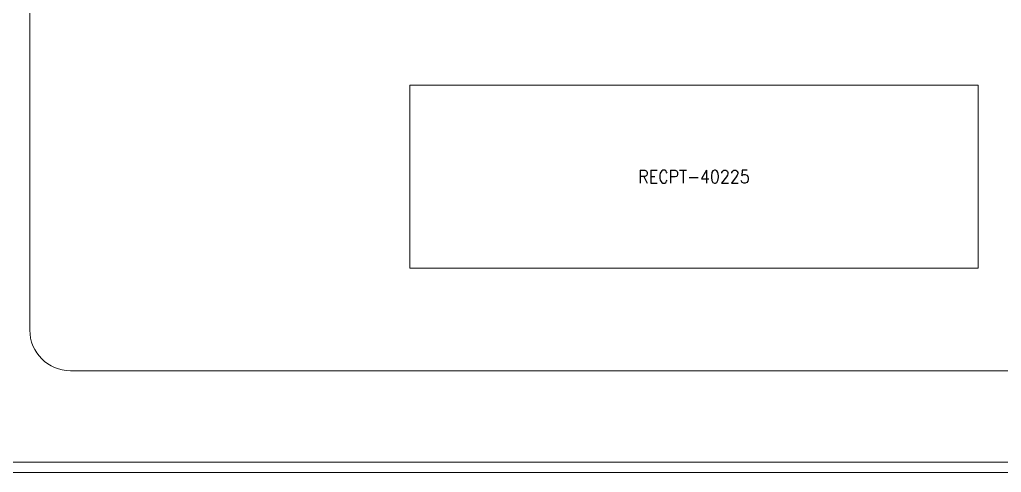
# Model space of a CAD drawing. Header units: inches. Extents: x 0 to 51, y 0 to 34.5.
# Drawn here: x 9.41 to 18.92, y 16.25 to 20.63 of the extents above; entities that cross this region are included whole.
import ezdxf
from ezdxf.enums import TextEntityAlignment as Align

# ---------------------------------------------------------------- set-up
doc = ezdxf.new("R2010")
doc.units = ezdxf.units.IN
doc.header["$MEASUREMENT"] = 0
doc.layers.get('0').update_dxf_attribs({"lineweight": 5})
for name, color, linetype, lineweight in [('PSYMS', 7, 'Continuous', 5), ('PTAG', 51, 'Continuous', 5), ('SYMS', 7, 'Continuous', 5)]:
    doc.layers.add(name, color=color, linetype=linetype, lineweight=lineweight)
doc.styles.add('WD', font='romans.shx')

# ---------------------------------------------------------------- blocks, each defined once
blk = doc.blocks.new('HMISC_CAT1_6530200')
at = {"color": 3}
for p, q in [((-6.4961, 1.378), (-6.4961, 13.5827)), ((6.1024, 0.9843), (-6.1024, 0.9843)), ((6.6929, 0.0984), (-6.6929, 0.0984)), ((-6.6929, 0), (6.6929, 0))]:
    blk.add_line(p, q, dxfattribs=at)
blk.add_arc((-6.1024, 1.378), 0.3937, 180, 269.999, dxfattribs=at)
at = {"style": 'WD'}
for tag, p in [('INST', (-0.0164, 18.1333)), ('LOC', (-0.0164, 17.5052)), ('DESC1', (-0.0164, 16.9254)), ('DESC2', (-0.0164, 16.3563)), ('DESC3', (-0.0164, 15.7804)), ('TAG1', (-0.0039, 15.1166))]:
    blk.add_attdef(tag, text='', height=0.5, dxfattribs=at).set_placement(p, align=Align.CENTER)
at = {"style": 'WD', "flags": 1}
for tag, p in [('FAMILY', (0.0961, 13.9666)), ('MFG', (0.1336, 13.7041)), ('CAT', (0.0086, 13.5041)), ('ASSYCODE', (-0.1289, 13.4916))]:
    blk.add_attdef(tag, p, '', height=0.01, dxfattribs=at)
blk = doc.blocks.new('PNLC29B')
for p, q in [((0.8855, 2.755), (-0.8855, 2.755)), ((-0.8855, 2.755), (-0.8855, -2.755)), ((0.8855, -2.755), (0.8855, 2.755)), ((-0.8855, -2.755), (0.8855, -2.755))]:
    blk.add_line(p, q)
at = {"style": 'WD', "width": 0.9, "flags": 8}
blk.add_attdef('P_TAG1', text='', height=0.125, dxfattribs=at).set_placement((0, 0), align=Align.MIDDLE_CENTER)
for tag, p in [('RATING1', (0, -0.28125)), ('RATING2', (0, -0.4375))]:
    blk.add_attdef(tag, text='', height=0.125, dxfattribs=at).set_placement(p, align=Align.CENTER)

msp = doc.modelspace()

# ---------------------------------------------------------------- block references
at = {"layer": 'PSYMS'}
ref = msp.add_blockref('PNLC29B', (15.9413, 19.1139), dxfattribs=dict(at, rotation=90))
ref.add_attrib('P_TAG1', 'RECPT-40225', dxfattribs={"layer": 'PTAG', "height": 0.125, "style": 'WD', "width": 0.9, "flags": 8}).set_placement((15.9413, 19.1139), align=Align.MIDDLE_CENTER)
at = {"layer": 'SYMS'}
msp.add_blockref('HMISC_CAT1_6530200', (16, 16.25), dxfattribs=at)

doc.saveas('drawing.dxf')
